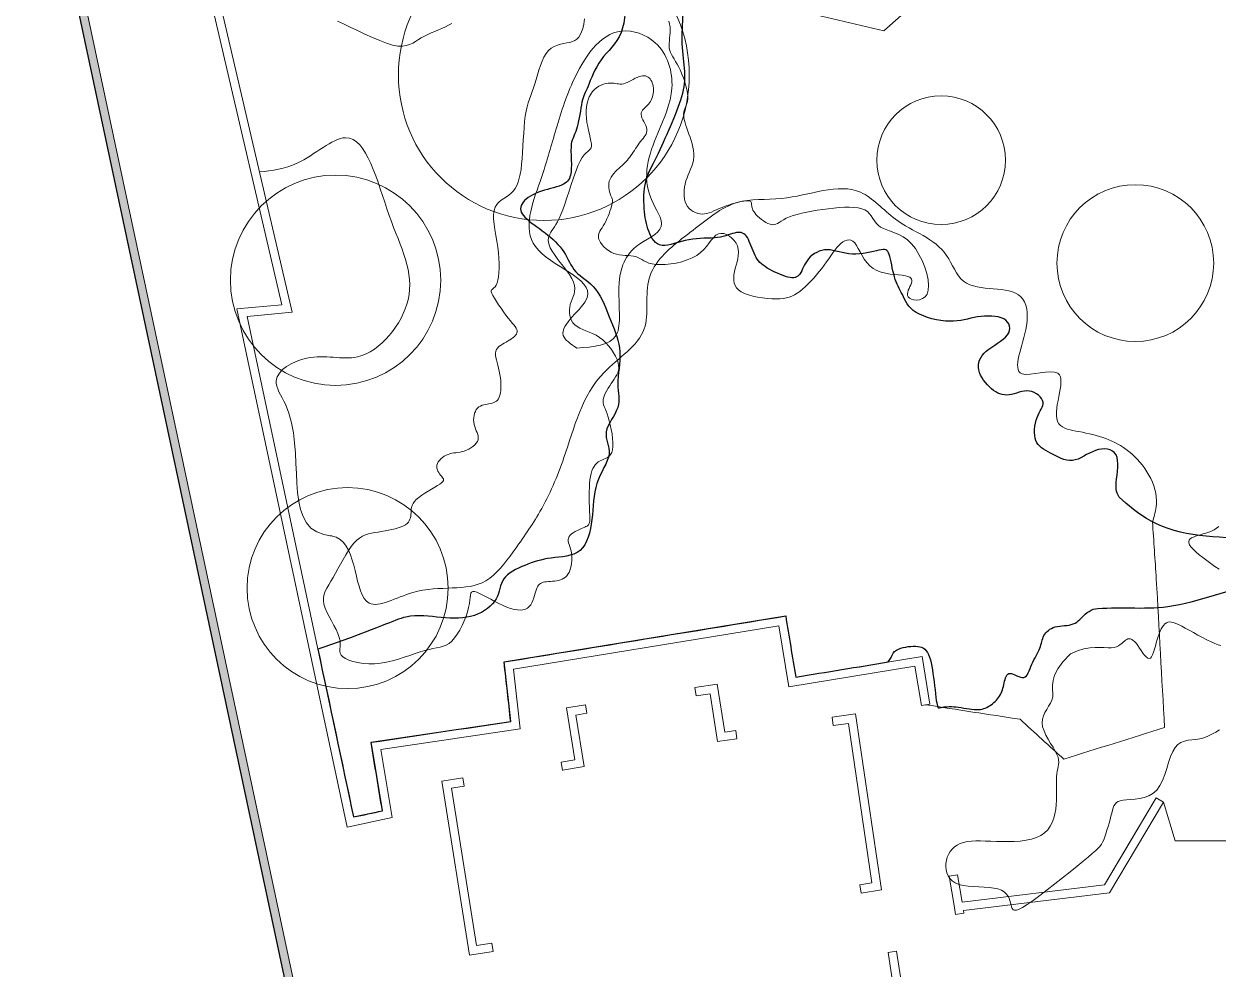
# Model space of a CAD drawing. Header units: inches. Extents: x -96184 to 48361, y -29700 to 243426.
# Drawn here: x -96184 to -58536, y 147702 to 177492 of the extents above; entities that cross this region are included whole.
import ezdxf

# ---------------------------------------------------------------- set-up
doc = ezdxf.new("R2010")
doc.units = ezdxf.units.IN
doc.header["$MEASUREMENT"] = 0
doc.layers.get('0').update_dxf_attribs({"color": 255})
for name, color, linetype, lineweight in [('archi', 7, 'Continuous', 0), ('archiw', 255, 'Continuous', 0), ('plant', 3, 'Continuous', 0), ('road', 50, 'Continuous', 0), ('rock', 30, 'Continuous', 0)]:
    doc.layers.add(name, color=color, linetype=linetype, lineweight=lineweight)
doc.layers.add('water', color=130, linetype='Continuous')

msp = doc.modelspace()

# ---------------------------------------------------------------- hatches: boundary and pattern name
at = {"layer": 'archiw'}
h = msp.add_hatch(color=256, dxfattribs=at)
h.dxf.hatch_style = 1
edge = h.paths.add_edge_path()
edge.add_line((-55001, 125213), (-48668, 126040))
edge.add_line((-48668, 126040), (-47191, 125026))
edge.add_line((-47191, 125026), (-46101, 119827))
edge.add_line((-46101, 119827), (-45840, 119882))
edge.add_line((-45840, 119882), (-46951, 125185))
edge.add_line((-46951, 125185), (-48601, 126319))
edge.add_line((-48601, 126319), (-54906, 125495))
edge.add_line((-54906, 125495), (-55171, 125454))
edge.add_spline(control_points=[(-55171, 125454), (-55175, 125456), (-55179, 125457), (-55184, 125458)], knot_values=[0, 0, 0, 0, 13.502773, 13.502773, 13.502773, 13.502773], degree=3, periodic=0)
edge.add_line((-55184, 125458), (-81520, 122017))
edge.add_line((-81520, 122017), (-82282, 122017))
edge.add_line((-82282, 122017), (-94510, 179383))
edge.add_line((-94510, 179383), (-95903, 209033))
edge.add_line((-95903, 209033), (-96184, 209317))
edge.add_line((-96184, 209317), (-94776, 179349))
edge.add_line((-94776, 179349), (-82499, 121750))
edge.add_line((-82499, 121750), (-81502, 121750))
edge.add_line((-81502, 121750), (-55001, 125213))
h.paths.add_polyline_path([(-52091, 206768), (-62789, 207387), (-66193, 207584), (-85682, 208710), (-96184, 209317), (-95903, 209033), (-66340, 207324), (-66340, 207321), (-66073, 207309), (-62936, 207128), (-63165, 201967), (-62898, 201955), (-62669, 207112), (-52238, 206509), (-52461, 201491), (-52194, 201479), (-51971, 206494), (-48621, 206300), (-48354, 206285), (-42518, 205947), (-20288, 203899), (-20022, 203874), (-13073, 203234), (-12806, 203209), (-12591, 203189), (-8686, 203042), (-8419, 203032), (-3216, 202836), (-3216, 203104), (-8551, 203305), (-12574, 203456), (-12922, 203488), (-20136, 204153), (-42498, 206214), (-48474, 206559)])

# ---------------------------------------------------------------- linework, layer by layer
msp.add_lwpolyline([(25856, 72693), (19003, 165366), (14378, 202440), (-8551, 203305), (-12574, 203456), (-42498, 206214), (-96184, 209317), (-94776, 179349), (-82499, 121750), (-81502, 121750), (-48668, 126040), (-47191, 125026), (-45809, 118434), (-43340, 106658), (-42119, 102580)])
at = {"layer": 'archi'}
for points in [[(-12574, 203456), (-12922, 203488), (-20136, 204153), (-42498, 206214), (-48474, 206559), (-52091, 206768), (-62789, 207387), (-66193, 207584), (-85682, 208710), (-96184, 209317), (-94776, 179349), (-82499, 121750), (-81502, 121750), (-55001, 125213), (-48668, 126040), (-47191, 125026), (-46101, 119827), (-45840, 119882), (-46951, 125185), (-48601, 126319), (-54906, 125495)], [(-52238, 206509), (-62669, 207112), (-62898, 201955), (-63165, 201967), (-62936, 207128), (-66073, 207309), (-66387, 200259), (-63248, 200119), (-63219, 200756), (-62952, 200744), (-62981, 200107), (-59014, 199931), (-59026, 199664), (-63126, 199846), (-66666, 200003), (-66340, 207324), (-95903, 209033), (-94510, 179383), (-82282, 122017)], [(-92010, 186802), (-87726, 168402), (-89148, 168270), (-85792, 152497), (-84882, 152691), (-85239, 154850), (-80836, 155505), (-81044, 157383), (-72168, 158832), (-71853, 156906), (-67871, 157556), (-67626, 156056), (-67890, 156013), (-68092, 157249), (-72074, 156599), (-72389, 158525), (-80751, 157160), (-80542, 155279), (-84931, 154625), (-84577, 152482), (-85997, 152180), (-89473, 168509), (-88056, 168640), (-92236, 186594)], [(-79201, 153963), (-79243, 154229), (-78819, 154296), (-79077, 155935), (-78477, 156030), (-78435, 155766), (-78788, 155710), (-78525, 154085), (-79203, 153975)], [(-82307, 153472), (-82704, 153408), (-81917, 148443), (-81430, 148520), (-81388, 148256), (-82139, 148137), (-83010, 153630), (-82349, 153735), (-82307, 153471)]]:
    msp.add_lwpolyline(points, dxfattribs=at)
for points in [[(-73704, 154958), (-73740, 155223), (-74091, 155174), (-74330, 156686), (-75036, 156574), (-74995, 156310), (-74552, 156380), (-74314, 154873)], [(-70707, 155645), (-70671, 155381), (-70190, 155448), (-69452, 150419), (-69831, 150359), (-69789, 150095), (-69149, 150196), (-69964, 155749)], [(-66815, 149427), (-66551, 149470), (-66564, 149550), (-61958, 150108), (-60261, 152963), (-60490, 153100), (-62121, 150357), (-66607, 149814), (-66747, 150673), (-67011, 150630), (-66850, 149644)], [(-66611, 146651), (-66276, 144413), (-66012, 144453), (-66386, 146955), (-68427, 146649), (-68671, 148267), (-68935, 148227), (-68651, 146345)]]:
    msp.add_lwpolyline(points, close=True, dxfattribs=at)
at = {"layer": 'archiw'}
for points in [[(-94776, 179349), (-82499, 121750)], [(-82282, 122017), (-94510, 179383)]]:
    msp.add_lwpolyline(points, dxfattribs=at)
at = {"layer": 'plant'}
for centre, radius in [((-79792, 175881), 4585), ((-67268, 173197), 2028), ((-86359, 169413), 3314), ((-61146, 169953), 2471), ((-85978, 159710), 3169)]:
    msp.add_circle(centre, radius, dxfattribs=at)
at = {"layer": 'road'}
for points in [[(-68063, 178164), (-69079, 177273), (-73007, 178198)], [(-62348, 172138), (-62337, 172118)], [(-60261, 152963), (-59892, 151748), (-57231, 151748), (-56611, 153460), (-56611, 153460)], [(-60490, 153100), (-61305, 151729), (-62121, 150357), (-66607, 149814)]]:
    msp.add_lwpolyline(points, dxfattribs=at)
for points, knots in [([(-78751, 167277), (-78223, 167313), (-77433, 167367), (-77387, 168678), (-77510, 169667), (-76896, 170600), (-75766, 170987), (-76817, 172375), (-76314, 173888), (-75563, 175430), (-76009, 176963), (-77797, 177591), (-78944, 175758), (-79443, 174060), (-79916, 172404), (-80830, 170169), (-77364, 169251), (-79597, 167830), (-78942, 167402), (-78751, 167277)], [0, 0, 0, 0, 1306.508281, 1957.205442, 3536.367952, 4240.355029, 5257.740278, 6166.289408, 8265.052479, 9752.608894, 11275.995306, 12397.075167, 14609.812948, 16408.240007, 17927.79474, 19977.364199, 22268.689211, 23681.613727, 24264.928145, 24264.928145, 24264.928145, 24264.928145]), ([(-67758, 156034), (-66766, 155881), (-65774, 155729), (-64781, 155576), (-64322, 155157), (-63862, 154739), (-63402, 154320), (-62343, 154651), (-61284, 154982), (-60224, 155313), (-60311, 156872), (-60398, 158431), (-60484, 159990), (-60524, 160593), (-60564, 161195), (-60604, 161797), (-60549, 161982), (-60314, 162774), (-61232, 164212), (-62509, 164585), (-64065, 164829), (-62885, 166994), (-65342, 166028), (-64444, 167810), (-64652, 169393), (-66593, 168888), (-67131, 170648), (-68639, 171065), (-69997, 172720), (-71946, 171847), (-73824, 172048), (-74776, 171218), (-75748, 170498), (-76776, 169589), (-76281, 167634), (-78453, 166402), (-78976, 164145), (-79812, 162182), (-80685, 160947), (-81798, 159450), (-83553, 159967), (-85889, 158541), (-85616, 161294), (-88147, 161492), (-87096, 164460), (-88524, 166396), (-87060, 167235), (-85384, 166592), (-83486, 169009), (-84742, 171186), (-85562, 174765), (-87403, 172985), (-88359, 172873), (-88757, 172827)], [0, 0, 0, 0, 1, 1, 1, 2, 2, 2, 3, 3, 3, 4, 4, 4, 5, 5, 5, 515.700812, 2202.151576, 3727.242757, 4329.200222, 5762.849649, 6775.982146, 8137.116172, 8977.407542, 10655.901145, 11533.159515, 13307.626755, 14552.320318, 16793.086734, 18069.048773, 19530.984433, 19926.728264, 21384.94912, 22822.357788, 24498.508982, 27159.574256, 28834.877211, 30201.244039, 31329.497286, 33424.883714, 34692.800154, 36775.875226, 37132.192852, 40977.171541, 41693.990886, 42769.341479, 44201.19156, 46362.654886, 48807.017421, 51328.711172, 52871.425897, 53967.793793, 53967.793793, 53967.793793, 53967.793793])]:
    msp.add_open_spline(points, degree=3, knots=knots, dxfattribs=at)
at = {"layer": 'rock', "color": 30}
for points in [[(-78506, 177651), (-78535, 177488), (-78567, 177350), (-78603, 177237), (-78645, 177144), (-78693, 177070), (-78748, 177012), (-78813, 176968), (-78887, 176935), (-78971, 176910), (-79064, 176891), (-79163, 176872), (-79264, 176850), (-79366, 176821), (-79465, 176781), (-79559, 176726), (-79645, 176652), (-79721, 176557), (-79788, 176443), (-79847, 176315), (-79900, 176176), (-79948, 176031), (-79993, 175885), (-80036, 175741), (-80078, 175604), (-80120, 175477), (-80163, 175357), (-80205, 175240), (-80246, 175124), (-80284, 175004), (-80319, 174877), (-80350, 174738), (-80377, 174585), (-80398, 174415), (-80415, 174231), (-80428, 174037), (-80440, 173838), (-80451, 173637), (-80463, 173440), (-80476, 173250), (-80492, 173072), (-80512, 172908), (-80536, 172760), (-80566, 172627), (-80602, 172508), (-80645, 172402), (-80694, 172308), (-80752, 172227), (-80818, 172157), (-80893, 172096), (-80973, 172042), (-81054, 171991), (-81134, 171937), (-81208, 171876), (-81273, 171805), (-81325, 171720), (-81360, 171615), (-81376, 171488), (-81375, 171342), (-81361, 171181), (-81337, 171008), (-81308, 170827), (-81277, 170643), (-81248, 170458), (-81224, 170278), (-81208, 170105), (-81201, 169941), (-81202, 169789), (-81210, 169650), (-81224, 169525), (-81244, 169417), (-81269, 169326), (-81298, 169255), (-81331, 169204), (-81365, 169169), (-81397, 169145), (-81425, 169126), (-81445, 169107), (-81455, 169084), (-81453, 169049), (-81435, 168999), (-81400, 168930), (-81350, 168844), (-81288, 168745), (-81217, 168639), (-81141, 168529), (-81063, 168419), (-80986, 168314), (-80913, 168219), (-80847, 168136), (-80789, 168065), (-80740, 168004), (-80699, 167951), (-80667, 167905), (-80645, 167863), (-80632, 167825), (-80630, 167789), (-80639, 167752), (-80657, 167716), (-80684, 167679), (-80719, 167642), (-80761, 167606), (-80809, 167570), (-80862, 167535), (-80919, 167500), (-80979, 167466), (-81040, 167432), (-81099, 167397), (-81156, 167360), (-81207, 167321), (-81251, 167277), (-81285, 167230), (-81308, 167176), (-81319, 167117), (-81317, 167051), (-81307, 166980), (-81290, 166903), (-81268, 166821), (-81244, 166734), (-81219, 166642), (-81196, 166545), (-81178, 166445), (-81163, 166342), (-81153, 166239), (-81148, 166138), (-81147, 166041), (-81152, 165950), (-81161, 165867), (-81176, 165793), (-81197, 165731), (-81222, 165680), (-81253, 165638), (-81288, 165605), (-81327, 165579), (-81371, 165558), (-81418, 165543), (-81468, 165530), (-81522, 165520), (-81577, 165511), (-81633, 165500), (-81688, 165488), (-81742, 165471), (-81794, 165449), (-81841, 165420), (-81884, 165383), (-81921, 165336), (-81951, 165281), (-81975, 165220), (-81992, 165153), (-82003, 165083), (-82006, 165011), (-82002, 164938), (-81990, 164868), (-81971, 164800), (-81948, 164734), (-81922, 164671), (-81897, 164610), (-81876, 164551), (-81862, 164494), (-81858, 164437), (-81866, 164382), (-81889, 164327), (-81925, 164274), (-81973, 164222), (-82029, 164175), (-82092, 164131), (-82159, 164091), (-82229, 164058), (-82300, 164031), (-82368, 164012), (-82435, 163997), (-82501, 163987), (-82565, 163978), (-82628, 163970), (-82690, 163959), (-82752, 163945), (-82813, 163925), (-82873, 163899), (-82932, 163865), (-82987, 163827), (-83038, 163784), (-83082, 163737), (-83119, 163688), (-83147, 163638), (-83163, 163587), (-83169, 163536), (-83164, 163487), (-83150, 163439), (-83130, 163393), (-83105, 163349), (-83077, 163308), (-83048, 163270), (-83019, 163236), (-82993, 163206), (-82972, 163179), (-82957, 163152), (-82952, 163126), (-82959, 163098), (-82979, 163067), (-83015, 163032), (-83069, 162991), (-83143, 162943), (-83232, 162889), (-83332, 162830), (-83437, 162767), (-83543, 162702), (-83644, 162635), (-83736, 162568), (-83814, 162501), (-83873, 162437), (-83916, 162374), (-83945, 162313), (-83963, 162254), (-83973, 162197), (-83978, 162141), (-83980, 162086), (-83982, 162032), (-83987, 161980), (-83996, 161929), (-84012, 161879), (-84034, 161832), (-84064, 161787), (-84104, 161745), (-84155, 161706), (-84218, 161670), (-84294, 161637), (-84381, 161608), (-84478, 161582), (-84581, 161558), (-84689, 161536), (-84800, 161515), (-84911, 161497), (-85020, 161478), (-85125, 161461), (-85226, 161441), (-85325, 161416), (-85420, 161384), (-85513, 161342), (-85603, 161287), (-85693, 161216), (-85780, 161128), (-85867, 161020), (-85953, 160896), (-86038, 160759), (-86121, 160615), (-86202, 160467), (-86282, 160320), (-86360, 160177), (-86435, 160044), (-86507, 159924), (-86575, 159813), (-86634, 159710), (-86684, 159612), (-86720, 159514), (-86741, 159415), (-86744, 159311), (-86727, 159199), (-86687, 159077), (-86630, 158947), (-86562, 158811), (-86487, 158674), (-86412, 158536), (-86342, 158402), (-86283, 158275), (-86240, 158157), (-86218, 158050), (-86212, 157954), (-86215, 157868), (-86220, 157790), (-86221, 157720), (-86211, 157656), (-86183, 157597), (-86131, 157541), (-86050, 157489), (-85942, 157440), (-85810, 157398), (-85659, 157364), (-85493, 157339), (-85315, 157326), (-85130, 157326), (-84940, 157341), (-84750, 157372), (-84562, 157416), (-84377, 157470), (-84196, 157529), (-84021, 157590), (-83854, 157649), (-83696, 157703), (-83549, 157747), (-83413, 157780), (-83288, 157805), (-83173, 157826), (-83066, 157848), (-82965, 157876), (-82870, 157915), (-82779, 157968), (-82691, 158042), (-82604, 158138), (-82521, 158255), (-82442, 158386), (-82368, 158527), (-82302, 158674), (-82245, 158822), (-82198, 158965), (-82163, 159099), (-82140, 159220), (-82126, 159326), (-82117, 159417), (-82107, 159491), (-82094, 159548), (-82071, 159586), (-82036, 159604), (-81983, 159603), (-81910, 159581), (-81818, 159541), (-81712, 159488), (-81594, 159426), (-81468, 159358), (-81338, 159289), (-81207, 159222), (-81078, 159161), (-80955, 159110), (-80839, 159069), (-80730, 159040), (-80628, 159022), (-80535, 159017), (-80450, 159024), (-80375, 159044), (-80309, 159078), (-80253, 159126), (-80207, 159184), (-80168, 159251), (-80135, 159324), (-80108, 159399), (-80085, 159475), (-80064, 159547), (-80044, 159614), (-80025, 159673), (-80004, 159725), (-79983, 159768), (-79958, 159805), (-79930, 159836), (-79897, 159860), (-79860, 159879), (-79816, 159894), (-79765, 159904), (-79709, 159911), (-79649, 159916), (-79585, 159920), (-79519, 159925), (-79454, 159931), (-79389, 159941), (-79326, 159954), (-79267, 159972), (-79211, 159996), (-79160, 160025), (-79113, 160060), (-79070, 160102), (-79032, 160150), (-78999, 160204), (-78971, 160266), (-78949, 160334), (-78932, 160408), (-78920, 160486), (-78913, 160567), (-78912, 160648), (-78915, 160729), (-78923, 160808), (-78936, 160883), (-78954, 160953), (-78974, 161019), (-78993, 161080), (-79010, 161137), (-79022, 161190), (-79025, 161241), (-79018, 161288), (-78999, 161333), (-78965, 161377), (-78918, 161418), (-78863, 161456), (-78801, 161492), (-78736, 161526), (-78670, 161556), (-78608, 161584), (-78552, 161608), (-78504, 161629), (-78464, 161648), (-78431, 161665), (-78405, 161683), (-78385, 161702), (-78370, 161723), (-78359, 161748), (-78352, 161778), (-78347, 161813), (-78344, 161856), (-78344, 161905), (-78345, 161963), (-78347, 162029), (-78349, 162105), (-78353, 162191), (-78356, 162287), (-78360, 162395), (-78362, 162511), (-78363, 162633), (-78362, 162757), (-78358, 162882), (-78351, 163003), (-78340, 163119), (-78324, 163225), (-78303, 163320), (-78277, 163405), (-78246, 163478), (-78211, 163543), (-78170, 163598), (-78126, 163645), (-78076, 163685), (-78022, 163718), (-77965, 163746), (-77905, 163772), (-77846, 163799), (-77789, 163830), (-77736, 163869), (-77691, 163920), (-77654, 163986), (-77629, 164070), (-77616, 164174), (-77616, 164296), (-77625, 164430), (-77643, 164570), (-77668, 164712), (-77697, 164852), (-77730, 164983), (-77765, 165102), (-77799, 165204), (-77832, 165291), (-77863, 165366), (-77889, 165432), (-77909, 165491), (-77922, 165548), (-77927, 165604), (-77922, 165662), (-77906, 165726), (-77881, 165794), (-77848, 165865), (-77808, 165938), (-77764, 166013), (-77716, 166087), (-77668, 166160), (-77619, 166231), (-77573, 166299), (-77530, 166365), (-77492, 166430), (-77462, 166498), (-77441, 166568), (-77431, 166643), (-77434, 166724), (-77451, 166813), (-77484, 166911), (-77531, 167016), (-77592, 167124), (-77664, 167232), (-77746, 167339), (-77837, 167439), (-77935, 167531), (-78038, 167612), (-78145, 167678), (-78254, 167734), (-78362, 167781), (-78467, 167823), (-78567, 167863), (-78660, 167905), (-78744, 167950), (-78816, 168004), (-78875, 168067), (-78921, 168139), (-78955, 168218), (-78977, 168302), (-78987, 168390), (-78987, 168479), (-78978, 168567), (-78958, 168653), (-78931, 168736), (-78900, 168816), (-78868, 168896), (-78840, 168978), (-78821, 169062), (-78815, 169151), (-78825, 169247), (-78857, 169352), (-78912, 169467), (-78988, 169589), (-79077, 169716), (-79175, 169846), (-79275, 169975), (-79372, 170101), (-79460, 170221), (-79534, 170333), (-79588, 170433), (-79625, 170524), (-79645, 170606), (-79651, 170680), (-79645, 170748), (-79629, 170810), (-79605, 170869), (-79574, 170924), (-79540, 170979), (-79501, 171036), (-79459, 171099), (-79413, 171171), (-79364, 171257), (-79310, 171361), (-79254, 171486), (-79194, 171636), (-79131, 171812), (-79065, 172010), (-78997, 172219), (-78927, 172433), (-78857, 172643), (-78787, 172841), (-78717, 173018), (-78649, 173167), (-78582, 173281), (-78518, 173366), (-78460, 173428), (-78407, 173474), (-78363, 173512), (-78328, 173548), (-78304, 173588), (-78292, 173642), (-78294, 173712), (-78306, 173800), (-78327, 173901), (-78353, 174013), (-78381, 174133), (-78409, 174259), (-78433, 174387), (-78450, 174516), (-78457, 174642), (-78456, 174764), (-78445, 174882), (-78425, 174993), (-78397, 175098), (-78360, 175194), (-78314, 175282), (-78261, 175359), (-78200, 175426), (-78133, 175481), (-78061, 175527), (-77987, 175564), (-77913, 175591), (-77839, 175611), (-77768, 175623), (-77702, 175628), (-77641, 175626), (-77586, 175621), (-77534, 175613), (-77484, 175605), (-77436, 175598), (-77387, 175594), (-77337, 175596), (-77283, 175605), (-77226, 175623), (-77166, 175648), (-77103, 175678), (-77039, 175711), (-76975, 175744), (-76911, 175777), (-76849, 175806), (-76789, 175829), (-76733, 175845), (-76681, 175854), (-76632, 175856), (-76587, 175850), (-76545, 175838), (-76507, 175818), (-76473, 175793), (-76443, 175761), (-76416, 175723), (-76393, 175679), (-76374, 175631), (-76358, 175580), (-76347, 175526), (-76339, 175470), (-76336, 175413), (-76337, 175356), (-76342, 175300), (-76352, 175246), (-76365, 175192), (-76383, 175141), (-76405, 175091), (-76431, 175044), (-76462, 174999), (-76496, 174957), (-76534, 174918), (-76574, 174881), (-76614, 174845), (-76651, 174809), (-76683, 174772), (-76708, 174732), (-76724, 174689), (-76728, 174642), (-76719, 174589), (-76699, 174533), (-76672, 174473), (-76642, 174411), (-76610, 174349), (-76581, 174287), (-76558, 174227), (-76545, 174170), (-76543, 174118), (-76552, 174068), (-76571, 174021), (-76597, 173976), (-76629, 173931), (-76665, 173885), (-76704, 173838), (-76744, 173788), (-76784, 173735), (-76823, 173679), (-76862, 173622), (-76900, 173563), (-76937, 173505), (-76975, 173448), (-77012, 173393), (-77048, 173341), (-77085, 173292), (-77121, 173246), (-77159, 173202), (-77198, 173160), (-77238, 173118), (-77281, 173075), (-77326, 173032), (-77374, 172987), (-77426, 172939), (-77479, 172889), (-77532, 172835), (-77583, 172780), (-77630, 172722), (-77672, 172661), (-77706, 172598), (-77730, 172533), (-77744, 172465), (-77748, 172397), (-77744, 172330), (-77735, 172264), (-77720, 172201), (-77703, 172143), (-77686, 172092), (-77669, 172048), (-77654, 172012), (-77642, 171982), (-77633, 171956), (-77628, 171931), (-77626, 171905), (-77628, 171874), (-77635, 171837), (-77647, 171790), (-77663, 171732), (-77684, 171664), (-77709, 171590), (-77737, 171510), (-77769, 171429), (-77804, 171347), (-77841, 171269), (-77880, 171195), (-77920, 171127), (-77959, 171066), (-77995, 171009), (-78027, 170955), (-78052, 170902), (-78068, 170848), (-78073, 170792), (-78065, 170733), (-78043, 170669), (-78006, 170602), (-77958, 170534), (-77899, 170468), (-77831, 170405), (-77756, 170348), (-77674, 170299), (-77587, 170259), (-77498, 170232), (-77406, 170213), (-77315, 170202), (-77224, 170195), (-77135, 170190), (-77050, 170183), (-76970, 170172), (-76896, 170156), (-76829, 170130), (-76767, 170098), (-76704, 170062), (-76637, 170025), (-76563, 169989), (-76478, 169956), (-76378, 169930), (-76259, 169912), (-76119, 169905), (-75962, 169910), (-75793, 169927), (-75618, 169956), (-75444, 169997), (-75274, 170051), (-75115, 170117), (-74973, 170196), (-74851, 170288), (-74747, 170387), (-74657, 170489), (-74578, 170590), (-74506, 170683), (-74436, 170765), (-74366, 170829), (-74290, 170872), (-74208, 170889), (-74120, 170882), (-74031, 170853), (-73944, 170807), (-73862, 170744), (-73790, 170669), (-73731, 170584), (-73688, 170493), (-73664, 170396), (-73657, 170297), (-73663, 170195), (-73680, 170091), (-73703, 169988), (-73729, 169885), (-73756, 169783), (-73780, 169684), (-73798, 169588), (-73807, 169495), (-73805, 169407), (-73792, 169324), (-73763, 169246), (-73718, 169174), (-73654, 169109), (-73569, 169049), (-73463, 168997), (-73339, 168953), (-73201, 168915), (-73054, 168884), (-72904, 168860), (-72754, 168842), (-72609, 168832), (-72475, 168827), (-72354, 168829), (-72245, 168838), (-72147, 168855), (-72056, 168879), (-71972, 168911), (-71890, 168952), (-71809, 169002), (-71727, 169061), (-71642, 169131), (-71554, 169208), (-71465, 169294), (-71376, 169385), (-71286, 169482), (-71199, 169582), (-71114, 169684), (-71033, 169787), (-70956, 169891), (-70883, 169992), (-70813, 170091), (-70746, 170187), (-70681, 170278), (-70618, 170363), (-70555, 170441), (-70491, 170511), (-70427, 170572), (-70363, 170622), (-70299, 170659), (-70235, 170681), (-70172, 170687), (-70111, 170675), (-70051, 170642), (-69993, 170588), (-69937, 170512), (-69881, 170417), (-69823, 170310), (-69760, 170196), (-69690, 170081), (-69611, 169970), (-69520, 169869), (-69414, 169782), (-69293, 169716), (-69160, 169666), (-69021, 169631), (-68879, 169607), (-68741, 169591), (-68611, 169579), (-68493, 169568), (-68394, 169554), (-68316, 169536), (-68258, 169512), (-68219, 169483), (-68197, 169450), (-68188, 169411), (-68191, 169368), (-68204, 169321), (-68225, 169270), (-68250, 169215), (-68277, 169157), (-68302, 169099), (-68321, 169041), (-68331, 168986), (-68328, 168933), (-68309, 168886), (-68269, 168846), (-68207, 168814), (-68128, 168793), (-68038, 168787), (-67945, 168800), (-67856, 168833), (-67776, 168892), (-67713, 168979), (-67674, 169097), (-67663, 169249), (-67680, 169426), (-67722, 169622), (-67786, 169826), (-67868, 170032), (-67967, 170229), (-68079, 170409), (-68201, 170564), (-68331, 170687), (-68465, 170782), (-68600, 170855), (-68733, 170911), (-68861, 170957), (-68980, 170997), (-69087, 171039), (-69179, 171087), (-69255, 171146), (-69316, 171214), (-69370, 171288), (-69419, 171364), (-69469, 171440), (-69524, 171511), (-69590, 171575), (-69671, 171628), (-69770, 171667), (-69887, 171694), (-70019, 171709), (-70164, 171715), (-70319, 171712), (-70483, 171702), (-70652, 171686), (-70825, 171667), (-70999, 171644), (-71172, 171619), (-71341, 171591), (-71505, 171560), (-71660, 171526), (-71804, 171490), (-71936, 171451), (-72052, 171409), (-72151, 171365), (-72235, 171320), (-72308, 171277), (-72371, 171237), (-72429, 171204), (-72484, 171179), (-72539, 171165), (-72597, 171164), (-72661, 171176), (-72728, 171202), (-72798, 171237), (-72867, 171281), (-72935, 171330), (-72998, 171382), (-73056, 171435), (-73105, 171487), (-73145, 171535), (-73176, 171580), (-73199, 171622), (-73216, 171660), (-73227, 171697), (-73234, 171730), (-73239, 171762), (-73241, 171792), (-73243, 171820), (-73247, 171847), (-73254, 171870), (-73267, 171890), (-73287, 171906), (-73317, 171916), (-73359, 171920), (-73414, 171918), (-73484, 171909), (-73567, 171894), (-73660, 171872), (-73760, 171846), (-73864, 171816), (-73969, 171782), (-74073, 171746), (-74172, 171708), (-74264, 171670), (-74350, 171632), (-74430, 171596), (-74507, 171563), (-74580, 171536), (-74652, 171514), (-74723, 171501), (-74795, 171496), (-74869, 171502), (-74942, 171519), (-75014, 171545), (-75083, 171580), (-75148, 171625), (-75207, 171679), (-75259, 171741), (-75302, 171811), (-75334, 171888), (-75357, 171972), (-75370, 172061), (-75374, 172155), (-75370, 172251), (-75357, 172348), (-75338, 172446), (-75311, 172543), (-75278, 172638), (-75241, 172732), (-75202, 172825), (-75164, 172918), (-75129, 173011), (-75099, 173106), (-75077, 173202), (-75065, 173300), (-75065, 173401), (-75075, 173504), (-75094, 173608), (-75119, 173712), (-75150, 173816), (-75184, 173918), (-75219, 174017), (-75253, 174112), (-75285, 174204), (-75314, 174290), (-75340, 174372), (-75360, 174450), (-75375, 174522), (-75384, 174591), (-75387, 174654), (-75382, 174713), (-75369, 174767), (-75350, 174820), (-75329, 174872), (-75306, 174926), (-75285, 174985), (-75268, 175051), (-75258, 175127), (-75257, 175214), (-75267, 175314), (-75287, 175425), (-75315, 175543), (-75351, 175665), (-75392, 175789), (-75438, 175910), (-75488, 176025), (-75538, 176131), (-75589, 176226), (-75639, 176311), (-75686, 176388), (-75729, 176459), (-75768, 176526), (-75800, 176591), (-75824, 176658), (-75840, 176727), (-75846, 176800), (-75844, 176878), (-75836, 176959), (-75827, 177043), (-75817, 177130), (-75810, 177218), (-75808, 177307), (-75814, 177397), (-75829, 177486), (-75852, 177575)], [(-86296, 177573), (-86108, 177489), (-85896, 177389), (-85668, 177280), (-85433, 177169), (-85197, 177061), (-84968, 176964), (-84753, 176883), (-84559, 176825), (-84393, 176795), (-84251, 176790), (-84129, 176807), (-84023, 176840), (-83927, 176885), (-83836, 176939), (-83748, 176997), (-83656, 177055), (-83557, 177110), (-83451, 177161), (-83342, 177209), (-83230, 177256), (-83118, 177303), (-83006, 177350), (-82898, 177399), (-82794, 177450), (-82697, 177505)], [(-58516, 161648), (-58586, 161595), (-58663, 161549), (-58745, 161509), (-58831, 161475), (-58919, 161445), (-59006, 161418), (-59091, 161392), (-59172, 161368), (-59247, 161344), (-59313, 161318), (-59370, 161290), (-59414, 161259), (-59445, 161223), (-59460, 161181), (-59457, 161133), (-59435, 161076), (-59391, 161011), (-59324, 160936), (-59238, 160853), (-59135, 160764), (-59020, 160672), (-58896, 160577), (-58767, 160484), (-58636, 160392), (-58507, 160306)], [(-58455, 157905), (-58538, 157925), (-58641, 157962), (-58760, 158016), (-58892, 158081), (-59031, 158154), (-59173, 158231), (-59314, 158309), (-59449, 158384), (-59573, 158452), (-59684, 158511), (-59781, 158559), (-59866, 158596), (-59941, 158623), (-60007, 158638), (-60066, 158642), (-60118, 158634), (-60166, 158615), (-60211, 158583), (-60252, 158541), (-60292, 158487), (-60329, 158424), (-60364, 158352), (-60396, 158271), (-60428, 158183), (-60457, 158087), (-60486, 157986), (-60514, 157884), (-60542, 157784), (-60572, 157692), (-60602, 157612), (-60635, 157548), (-60671, 157506), (-60711, 157490), (-60755, 157502), (-60803, 157539), (-60853, 157594), (-60905, 157664), (-60958, 157742), (-61011, 157821), (-61064, 157898), (-61114, 157966), (-61163, 158021), (-61209, 158062), (-61253, 158090), (-61296, 158107), (-61337, 158112), (-61377, 158107), (-61415, 158093), (-61453, 158070), (-61491, 158040), (-61530, 158004), (-61572, 157966), (-61620, 157928), (-61675, 157892), (-61739, 157862), (-61815, 157840), (-61903, 157828), (-62006, 157828), (-62125, 157834), (-62259, 157841), (-62410, 157840), (-62579, 157827), (-62765, 157794), (-62969, 157734), (-63192, 157642)], [(-63192, 157642), (-63430, 157388), (-63591, 157165), (-63689, 156971), (-63739, 156800), (-63756, 156650), (-63753, 156517), (-63747, 156398), (-63751, 156287), (-63777, 156183), (-63822, 156083), (-63878, 155986), (-63938, 155888), (-63996, 155789), (-64044, 155686), (-64077, 155579), (-64086, 155464), (-64067, 155341), (-64024, 155212), (-63964, 155079), (-63892, 154947), (-63815, 154817), (-63740, 154692), (-63672, 154576), (-63618, 154471), (-63583, 154379), (-63564, 154298), (-63559, 154225), (-63564, 154156), (-63577, 154089), (-63593, 154019), (-63609, 153944), (-63622, 153861), (-63629, 153766), (-63632, 153661), (-63631, 153547), (-63629, 153425), (-63628, 153296), (-63628, 153162), (-63632, 153023), (-63641, 152882), (-63657, 152740), (-63682, 152598), (-63718, 152460), (-63766, 152328), (-63829, 152204), (-63908, 152092), (-64005, 151993), (-64123, 151910), (-64262, 151845), (-64419, 151796), (-64591, 151761), (-64773, 151739), (-64961, 151726), (-65153, 151721), (-65343, 151722), (-65527, 151727), (-65704, 151733), (-65871, 151738), (-66029, 151741), (-66177, 151740), (-66315, 151733), (-66442, 151719), (-66560, 151695), (-66667, 151659), (-66762, 151611), (-66847, 151552), (-66921, 151482), (-66984, 151404), (-67035, 151318), (-67074, 151226), (-67102, 151130), (-67118, 151031), (-67121, 150931), (-67112, 150831), (-67088, 150735), (-67048, 150643), (-66991, 150559), (-66915, 150484), (-66821, 150421), (-66705, 150372), (-66568, 150337), (-66415, 150316), (-66251, 150302), (-66083, 150294), (-65915, 150286), (-65754, 150275), (-65606, 150258), (-65477, 150231), (-65370, 150190), (-65284, 150138), (-65217, 150077), (-65166, 150010), (-65128, 149938), (-65099, 149865), (-65078, 149793), (-65061, 149725), (-65045, 149664), (-65026, 149612), (-64998, 149575), (-64956, 149556), (-64896, 149558), (-64813, 149587), (-64700, 149645), (-64554, 149736), (-64371, 149864), (-64159, 150020), (-63927, 150197), (-63684, 150387), (-63440, 150581), (-63204, 150771), (-62984, 150948), (-62792, 151105), (-62632, 151235), (-62504, 151341), (-62403, 151428), (-62325, 151503), (-62264, 151570), (-62216, 151635), (-62177, 151704), (-62142, 151781), (-62107, 151870), (-62073, 151971), (-62039, 152079), (-62006, 152192), (-61974, 152305), (-61944, 152417), (-61916, 152524), (-61891, 152622), (-61868, 152709), (-61845, 152785), (-61819, 152850), (-61786, 152905), (-61744, 152949), (-61689, 152985), (-61619, 153011), (-61529, 153029), (-61419, 153039), (-61292, 153047), (-61154, 153057), (-61010, 153076), (-60864, 153109), (-60722, 153161), (-60591, 153238), (-60473, 153345), (-60374, 153485), (-60291, 153651), (-60220, 153835), (-60156, 154027), (-60095, 154218), (-60034, 154398), (-59968, 154558), (-59893, 154689), (-59805, 154785), (-59706, 154849), (-59598, 154890), (-59482, 154914), (-59361, 154929), (-59236, 154942), (-59108, 154961), (-58981, 154992), (-58855, 155040), (-58732, 155102), (-58612, 155171), (-58495, 155240)]]:
    msp.add_lwpolyline(points, dxfattribs=at)
at = {"layer": 'water'}
msp.add_open_spline([(-54541, 182296), (-54718, 182770), (-55070, 183715), (-54717, 184659), (-54541, 185130), (-53959, 186856), (-52992, 188209), (-51510, 189304), (-49770, 189755), (-48803, 189239), (-47615, 189239), (-47615, 187822), (-49126, 187092), (-50560, 187092), (-51317, 186792), (-51317, 185130), (-51574, 181189), (-50930, 179643), (-50028, 179450), (-48868, 179450), (-46999, 180094), (-45968, 179836), (-44550, 179514), (-42617, 179901), (-41070, 179128), (-39524, 179385), (-38944, 179772), (-37913, 179772), (-35013, 179901), (-32951, 179707), (-32305, 180977), (-30763, 181087), (-29173, 180967), (-27804, 180809), (-26894, 181137), (-25806, 180783), (-24238, 180834), (-23352, 181182), (-22594, 180354), (-20713, 180684), (-20612, 179875), (-20561, 179091), (-20156, 178282), (-19726, 178206), (-18942, 177827), (-18774, 177177), (-19203, 176797), (-18454, 176192), (-18184, 176024), (-17914, 175855), (-17645, 175687), (-17310, 175391), (-16975, 175095), (-16640, 174798), (-17298, 174055), (-17955, 173312), (-18613, 172568), (-18689, 173180), (-18765, 173791), (-18840, 174403), (-19051, 174618), (-19262, 174833), (-19473, 175048), (-19938, 175189), (-20734, 175926), (-21330, 176402), (-22693, 176986), (-23796, 177310), (-25094, 176856), (-26456, 176596), (-28208, 176986), (-29895, 176856), (-33204, 176791), (-33983, 177050), (-35086, 177310), (-36643, 177180), (-38330, 177180), (-39871, 177349), (-41778, 177985), (-42699, 177826), (-43914, 177058), (-45792, 176726), (-46948, 177024), (-47474, 177709), (-51152, 176925), (-51152, 176925), (-51345, 175750), (-50792, 174454), (-51437, 172057), (-51628, 169235), (-51592, 168866), (-51477, 167658), (-49353, 167061), (-49276, 165640), (-49245, 165077), (-49161, 162696), (-49077, 160314), (-48992, 157933), (-47829, 157510), (-44712, 156376), (-39989, 156860), (-36673, 157459), (-35463, 157522), (-35356, 157526), (-35059, 157542), (-33752, 157605), (-33131, 157567), (-32178, 157653), (-31095, 157783), (-30488, 157610), (-29405, 157350), (-28452, 157437), (-27109, 157220), (-26849, 156960), (-26199, 156874), (-24986, 157090), (-23946, 157523), (-21160, 158345), (-21160, 158345), (-19916, 158303), (-19180, 158433), (-18270, 158562), (-17533, 158433), (-17793, 157696), (-17143, 157047), (-17317, 155878), (-17247, 155665), (-17639, 155739), (-18294, 155549), (-18632, 155390), (-19912, 155496), (-22475, 155112), (-22796, 154991), (-23508, 154978), (-24413, 154978), (-25511, 154429), (-25923, 153949), (-27021, 153606), (-28119, 153949), (-29080, 154155), (-29972, 154018), (-30864, 154155), (-31894, 154155), (-32580, 153469), (-33404, 152646), (-34022, 151891), (-35051, 151068), (-36934, 151286), (-37621, 151500), (-37492, 150342), (-37192, 150042), (-36848, 149227), (-37192, 148970), (-37535, 148241), (-36720, 147726), (-37020, 146997), (-36977, 145624), (-37750, 145024), (-37836, 143823), (-37235, 141764), (-38136, 141035), (-38136, 138976), (-37878, 138076), (-37192, 137690), (-37363, 136575), (-38050, 136017), (-37449, 135031), (-37278, 134216), (-37492, 133615), (-37363, 133229), (-37363, 132157), (-38050, 131900), (-37664, 131471), (-37106, 130827), (-36505, 130827), (-35733, 130827), (-35289, 130085), (-35289, 130085), (-34682, 129100), (-33737, 128622), (-33604, 128250), (-33099, 128197), (-32727, 127692), (-32753, 126683), (-32540, 126417), (-32487, 125913), (-32487, 125514), (-32328, 124983), (-32275, 124717), (-32408, 124478), (-32886, 124106), (-32886, 123841), (-32408, 123230), (-32168, 123336), (-31610, 123522), (-31371, 122990), (-31637, 122459), (-31264, 121875), (-30733, 121981), (-30387, 121742), (-29856, 121768), (-29324, 121901), (-28340, 120998), (-27365, 120862), (-26322, 121678), (-26322, 121678), (-25989, 122348), (-25862, 122729), (-25692, 123069), (-26031, 123662), (-25989, 124425), (-25862, 124892), (-26286, 125570), (-25777, 126206), (-26244, 127648), (-25734, 127733), (-24377, 127987), (-23825, 127945), (-22425, 127436), (-21491, 127012), (-20176, 126927), (-19582, 127266), (-18776, 126588), (-17588, 125655), (-16951, 126164), (-16527, 126122), (-16060, 125189), (-15933, 124765), (-15466, 124298), (-14999, 123789), (-14405, 123238), (-14363, 122729), (-14023, 121712), (-14236, 120821), (-14151, 119591), (-13514, 119083), (-13641, 118447), (-14278, 117090), (-13557, 116623), (-12708, 116538), (-11393, 116623), (-10417, 116242), (-9144, 116114), (-8635, 115266), (-7828, 114715), (-7149, 114206), (-6993, 112336), (-7701, 112256), (-8677, 112722), (-9738, 112383), (-10502, 112425), (-11096, 112171), (-11647, 112128), (-13047, 112128), (-13387, 111747), (-14108, 111577), (-14490, 112001), (-15636, 112001), (-16187, 111450), (-16909, 111959), (-17800, 111068), (-18054, 110899), (-18691, 110602), (-19836, 109669), (-22043, 110093), (-22085, 110687), (-22255, 111620), (-21661, 111916), (-20770, 112595), (-20515, 113104), (-21491, 113824), (-22382, 113782), (-23104, 114249), (-25852, 113978), (-25852, 113978), (-26523, 113830), (-27240, 113746), (-27282, 113240), (-27789, 113113), (-28633, 113324), (-29139, 113282), (-29561, 113029), (-29687, 112186), (-29645, 111722), (-28422, 110963), (-28506, 110415), (-28548, 109867), (-28801, 109825), (-29856, 110204), (-31122, 109656), (-30700, 109234), (-31164, 108433), (-31333, 107759), (-31797, 107548), (-32261, 107506), (-32767, 108180), (-33991, 107970), (-34497, 107843), (-35678, 107970), (-35721, 107421), (-36607, 107506), (-36733, 108180), (-36902, 108728), (-36502, 109662), (-35997, 110082), (-35744, 110293), (-35744, 111471), (-34944, 111682), (-34986, 112271), (-35155, 112607), (-36039, 112565), (-36292, 112860), (-37639, 112986), (-38060, 113323), (-38902, 113365), (-39703, 113575), (-39745, 113954), (-41303, 114501), (-41176, 115006), (-42019, 115385), (-42313, 115764), (-42229, 116353), (-41934, 116858), (-41513, 116942), (-40797, 116563), (-40250, 116774), (-39829, 116227), (-39029, 116311), (-37850, 116563), (-36481, 116608), (-35786, 116269), (-35365, 116647), (-35239, 117321), (-35537, 118538), (-34439, 118709), (-34523, 119130), (-35760, 119381), (-35744, 120435), (-35702, 120645), (-35997, 121066), (-36460, 121108), (-37218, 121445), (-37302, 121866), (-37429, 122497), (-37597, 122960), (-37639, 123381), (-37513, 123886), (-37176, 124012), (-37176, 124601), (-38899, 126410), (-38899, 126410), (-40272, 127069), (-42069, 126714), (-43146, 126921), (-43725, 127500), (-43725, 128617), (-43849, 129279), (-43974, 130313), (-44636, 130561), (-45795, 131058), (-46209, 131802), (-46499, 132257), (-46913, 132919), (-46913, 133788), (-46126, 134409), (-46582, 134822), (-47492, 135567), (-47409, 136394), (-48059, 137674), (-47935, 138542), (-47357, 139574), (-46737, 140854), (-46820, 141473), (-47729, 141845), (-47894, 141845), (-48844, 142134), (-49340, 142671), (-49547, 143785), (-49505, 144487), (-49340, 145354), (-49629, 145891), (-49629, 146676), (-48844, 147047), (-48844, 147749), (-49918, 147378), (-50332, 147873), (-50414, 148740), (-50290, 149896), (-50587, 151206), (-50639, 151490), (-50975, 151748), (-50949, 152187), (-50846, 152652), (-51285, 152936), (-51517, 153504), (-51931, 153994), (-52422, 154872), (-52525, 155544), (-52473, 155879), (-52345, 156571), (-52226, 156812), (-52152, 156965), (-52260, 157361), (-52700, 158544), (-54800, 159415), (-57417, 160106), (-59850, 158898), (-61716, 159133), (-62470, 159051), (-62556, 159004), (-62789, 158881), (-63035, 158500), (-63724, 158551), (-64080, 158220), (-64106, 157838), (-64437, 157329), (-64590, 156717), (-65177, 157176), (-65279, 156717), (-65381, 156284), (-65738, 155978), (-66094, 155825), (-66834, 156004), (-67344, 155953), (-67395, 155876), (-67522, 157091), (-67675, 157856), (-68185, 157907), (-68805, 157778), (-68849, 157478), (-68933, 157383), (-69907, 157224), (-70880, 157065), (-71853, 156906), (-71958, 157548), (-72063, 158190), (-72168, 158832), (-75127, 158349), (-78086, 157866), (-81044, 157383), (-80975, 156757), (-80905, 156131), (-80836, 155505), (-82304, 155287), (-83771, 155068), (-85239, 154850), (-85120, 154130), (-85001, 153410), (-84882, 152691), (-85186, 152626), (-85489, 152562), (-85792, 152497), (-86167, 154260), (-86542, 156024), (-86917, 157787), (-86874, 157800), (-86831, 157813), (-86787, 157826), (-84934, 158466), (-84121, 158953), (-83025, 158750), (-81928, 158750), (-81156, 159359), (-81197, 160049), (-80385, 160455), (-79613, 160698), (-78516, 160698), (-78232, 161875), (-78232, 163052), (-77541, 163986), (-78029, 164595), (-77298, 165447), (-77541, 166056), (-77298, 167193), (-77663, 168086), (-78110, 169263), (-78882, 169628), (-79085, 170318), (-79735, 170927), (-80506, 171414), (-80588, 171820), (-80019, 172226), (-79125, 172388), (-78922, 172672), (-78922, 173241), (-78963, 173809), (-78719, 174133), (-78597, 175148), (-78434, 175406), (-78068, 176421), (-77216, 177071), (-77216, 178613), (-76850, 179587), (-77094, 180440), (-77581, 181251), (-77500, 181982), (-77987, 182591), (-77987, 183281), (-77987, 183930), (-78190, 184702), (-78190, 185392), (-78393, 186285), (-77540, 186609), (-77337, 185919), (-77419, 184905), (-77378, 183890), (-76972, 183159), (-76972, 182591), (-76687, 182063), (-76891, 181170), (-76403, 180643), (-76119, 180440), (-75672, 180156), (-74819, 179790), (-74860, 179060), (-75388, 178329), (-75388, 177882), (-75469, 176827), (-75307, 175975), (-75388, 175244), (-75794, 174270), (-76241, 173255), (-76647, 172565), (-76647, 171632), (-76525, 170942), (-76159, 170333), (-75225, 170779), (-74250, 170698), (-73682, 170982), (-73357, 170860), (-73154, 170130), (-72829, 169805), (-72017, 169440), (-71692, 169521), (-71529, 170130), (-70879, 170495), (-70108, 170130), (-69092, 170414), (-68889, 170373), (-68767, 169440), (-68483, 168993), (-68239, 168344), (-66899, 168019), (-66168, 168303), (-65152, 168303), (-64990, 167654), (-65965, 167207), (-66208, 166598), (-65680, 165908), (-65152, 165705), (-64462, 166071), (-63893, 165543), (-64299, 165178), (-64381, 164244), (-63853, 164001), (-63121, 163554), (-62431, 164163), (-61578, 164082), (-61746, 163195), (-61766, 162760), (-61651, 162578), (-61405, 162335), (-60162, 161307), (-57580, 161329), (-54187, 160978), (-53717, 163312), (-53245, 164263), (-52983, 164770), (-53006, 165321), (-53071, 166863), (-53611, 168316), (-53959, 169251), (-53894, 171141), (-53185, 172107), (-54023, 173718), (-53443, 174877), (-53185, 176294), (-53250, 177582), (-52670, 178290), (-52863, 180287), (-53508, 181253), (-54541, 182296)], degree=3, knots=[0, 0, 0, 0, 1463.579902, 2919.556624, 2919.556624, 2919.556624, 2920.556624, 2921.556624, 2922.556624, 2923.556624, 2924.556624, 2925.556624, 2926.556624, 2927.556624, 2928.556624, 2928.556624, 2928.556624, 2929.556624, 2930.556624, 2931.556624, 2932.556624, 2933.556624, 2934.556624, 2935.556624, 2936.556624, 2937.556624, 2938.556624, 2939.556624, 2940.556624, 2941.556624, 2942.556624, 2943.556624, 2944.556624, 2945.556624, 2946.556624, 2947.556624, 2948.556624, 2949.556624, 2950.556624, 2951.556624, 2952.556624, 2953.556624, 2954.556624, 2955.556624, 2956.556624, 2957.556624, 2958.416311, 2958.416311, 2958.416311, 2959.416311, 2959.416311, 2959.416311, 2960.416311, 2960.416311, 2960.416311, 2961.416311, 2961.416311, 2961.416311, 2962.416311, 2962.416311, 2962.416311, 2963.416311, 2963.416311, 2963.416311, 2964.17127, 2965.17127, 2966.17127, 2967.17127, 2968.17127, 2969.17127, 2970.17127, 2971.17127, 2972.17127, 2973.17127, 2974.17127, 2975.17127, 2976.17127, 2977.17127, 2978.17127, 2979.17127, 2980.17127, 2981.17127, 2982.17127, 2983.17127, 2984.17127, 2985.17127, 2986.17127, 2987.17127, 2988.17127, 2988.17127, 2988.17127, 4048.215572, 6451.670954, 8029.042628, 8029.042628, 8029.042628, 8030.042628, 8030.042628, 8030.042628, 11336.504035, 16886.619756, 20443.431499, 20448.097128, 20448.097128, 20448.097128, 20448.782032, 20449.782032, 20450.782032, 20451.782032, 20452.782032, 20453.782032, 20454.782032, 20455.782032, 20456.782032, 20457.782032, 20458.782032, 20459.782032, 20459.782032, 20459.782032, 20460.782032, 20461.782032, 20462.782032, 20463.782032, 20464.782032, 20465.782032, 20466.782032, 20467.782032, 20468.782032, 20469.782032, 20470.782032, 20471.782032, 20471.782032, 20471.782032, 20472.417894, 20473.417894, 20474.417894, 20475.417894, 20476.417894, 20477.417894, 20478.417894, 20479.417894, 20480.417894, 20481.417894, 20482.417894, 20483.417894, 20484.417894, 20485.417894, 20486.417894, 20487.417894, 20488.417894, 20489.417894, 20490.417894, 20491.417894, 20492.417894, 20493.417894, 20494.417894, 20495.417894, 20496.417894, 20497.417894, 20498.417894, 20499.417894, 20499.417894, 20499.417894, 20500.417894, 20501.417894, 20502.417894, 20503.417894, 20504.417894, 20505.417894, 20506.417894, 20507.417894, 20508.417894, 20509.417894, 20510.417894, 20511.417894, 20512.417894, 20512.417894, 20512.417894, 20513.417894, 20514.417894, 20515.417894, 20516.417894, 20517.417894, 20518.417894, 20519.417894, 20520.417894, 20521.417894, 20522.417894, 20523.417894, 20524.417894, 20525.417894, 20526.417894, 20527.417894, 20528.417894, 20529.417894, 20530.417894, 20531.417894, 20532.417894, 20533.417894, 20534.417894, 20535.417894, 20536.417894, 20537.417894, 20537.417894, 20537.417894, 20538.417894, 20539.417894, 20540.417894, 20541.417894, 20542.417894, 20543.417894, 20544.417894, 20545.417894, 20546.417894, 20547.417894, 20548.417894, 20549.417894, 20550.417894, 20551.417894, 20552.417894, 20553.417894, 20554.417894, 20555.417894, 20556.417894, 20557.417894, 20558.417894, 20559.417894, 20560.417894, 20561.417894, 20562.417894, 20563.417894, 20564.417894, 20565.417894, 20566.417894, 20567.417894, 20568.417894, 20569.417894, 20570.417894, 20571.417894, 20572.417894, 20573.417894, 20574.417894, 20575.417894, 20576.417894, 20577.417894, 20578.417894, 20579.417894, 20580.417894, 20581.417894, 20582.417894, 20583.417894, 20584.417894, 20585.417894, 20586.417894, 20587.417894, 20588.417894, 20589.417894, 20590.417894, 20591.417894, 20592.417894, 20593.417894, 20594.417894, 20595.417894, 20596.417894, 20597.417894, 20598.417894, 20599.417894, 20600.417894, 20601.417894, 20602.417894, 20603.417894, 20604.417894, 20605.417894, 20605.417894, 20605.417894, 20606.417894, 20607.417894, 20608.417894, 20609.417894, 20610.417894, 20611.417894, 20612.417894, 20613.417894, 20614.417894, 20615.417894, 20616.417894, 20617.417894, 20618.417894, 20619.417894, 20620.417894, 20621.417894, 20622.417894, 20623.417894, 20624.417894, 20625.417894, 20626.417894, 20627.417894, 20628.417894, 20629.417894, 20630.417894, 20631.417894, 20632.417894, 20633.417894, 20634.417894, 20635.417894, 20636.417894, 20637.417894, 20638.417894, 20639.417894, 20640.417894, 20641.417894, 20642.417894, 20643.417894, 20644.417894, 20645.417894, 20646.417894, 20647.417894, 20648.417894, 20649.417894, 20650.417894, 20651.417894, 20652.417894, 20653.417894, 20654.417894, 20655.417894, 20656.417894, 20657.417894, 20658.417894, 20659.417894, 20660.417894, 20661.417894, 20662.417894, 20663.417894, 20664.417894, 20665.417894, 20666.417894, 20667.417894, 20668.417894, 20669.417894, 20670.417894, 20671.417894, 20672.417894, 20673.417894, 20674.417894, 20675.417894, 20676.417894, 20677.417894, 20678.417894, 20679.417894, 20679.417894, 20679.417894, 20680.417894, 20681.417894, 20682.417894, 20683.417894, 20684.417894, 20685.417894, 20686.417894, 20687.417894, 20688.417894, 20689.417894, 20690.417894, 20691.417894, 20692.417894, 20693.417894, 20694.417894, 20695.417894, 20696.417894, 20697.417894, 20698.417894, 20699.417894, 20700.417894, 20701.417894, 20702.417894, 20703.417894, 20704.417894, 20705.417894, 20706.417894, 20707.417894, 20708.417894, 20709.417894, 20710.417894, 20711.417894, 20712.417894, 20713.417894, 20714.417894, 20715.417894, 20716.417894, 20717.417894, 20718.417894, 20719.417894, 20720.417894, 20721.417894, 20722.417894, 20723.417894, 20724.417894, 20725.417894, 20726.417894, 20727.417894, 20728.417894, 20729.394344, 20729.394344, 20729.394344, 21803.891407, 24135.929883, 26281.780233, 28968.855118, 31044.90853, 31044.90853, 31044.90853, 31045.544287, 31046.544287, 31047.544287, 31048.544287, 31049.544287, 31050.544287, 31051.544287, 31052.544287, 31053.544287, 31054.544287, 31055.544287, 31056.544287, 31057.544287, 31058.544287, 31059.544287, 31060.544287, 31061.544287, 31062.544287, 31063.544287, 31064.05952, 31064.05952, 31064.05952, 31065.05952, 31065.05952, 31065.05952, 31066.05952, 31066.05952, 31066.05952, 31067.05952, 31067.05952, 31067.05952, 31068.05952, 31068.05952, 31068.05952, 31069.05952, 31069.05952, 31069.05952, 31070.05952, 31070.05952, 31070.05952, 31071.05952, 31071.05952, 31071.05952, 31072.05952, 31072.05952, 31072.05952, 31073.05952, 31073.05952, 31073.05952, 31074.05952, 31075.05952, 31076.05952, 31077.05952, 31078.05952, 31079.05952, 31080.05952, 31081.05952, 31082.05952, 31083.05952, 31084.05952, 31085.05952, 31086.05952, 31087.05952, 31088.05952, 31089.05952, 31090.05952, 31091.05952, 31092.05952, 31093.05952, 31094.05952, 31095.05952, 31096.05952, 31097.05952, 31098.05952, 31099.05952, 31100.05952, 31101.05952, 31102.05952, 31103.05952, 31104.05952, 31105.05952, 31106.05952, 31107.05952, 31108.05952, 31109.05952, 31110.05952, 31111.05952, 31112.05952, 31113.05952, 31114.05952, 31115.05952, 31116.05952, 31117.05952, 31118.05952, 31119.05952, 31120.05952, 31121.05952, 31122.05952, 31123.05952, 31124.05952, 31125.05952, 31126.05952, 31127.05952, 31128.05952, 31129.05952, 31130.05952, 31131.05952, 31132.05952, 31133.05952, 31134.05952, 31135.05952, 31136.05952, 31137.05952, 31138.05952, 31139.05952, 31140.05952, 31141.05952, 31142.05952, 31143.05952, 31144.05952, 31145.05952, 31146.05952, 31147.05952, 31148.05952, 31149.05952, 31150.05952, 31151.05952, 31152.05952, 31153.05952, 31154.05952, 31155.05952, 31156.05952, 31157.05952, 31158.05952, 31159.05952, 31160.05952, 31161.05952, 31162.05952, 31163.05952, 31164.05952, 31165.05952, 31166.05952, 31167.05952, 31168.05952, 31169.05952, 31170.05952, 31171.05952, 31172.05952, 31173.05952, 31173.485202, 31173.485202, 31173.485202, 32414.59721, 35413.728059, 38266.527008, 39599.527821, 41165.867366, 41165.867366, 41165.867366, 42811.236477, 45774.871149, 45774.871149, 45774.871149, 45775.871149, 45776.871149, 45777.871149, 45778.871149, 45779.871149, 45780.871149, 45781.871149, 45782.871149, 45782.871149, 45782.871149, 45782.871149], dxfattribs=at)

doc.saveas('drawing.dxf')
